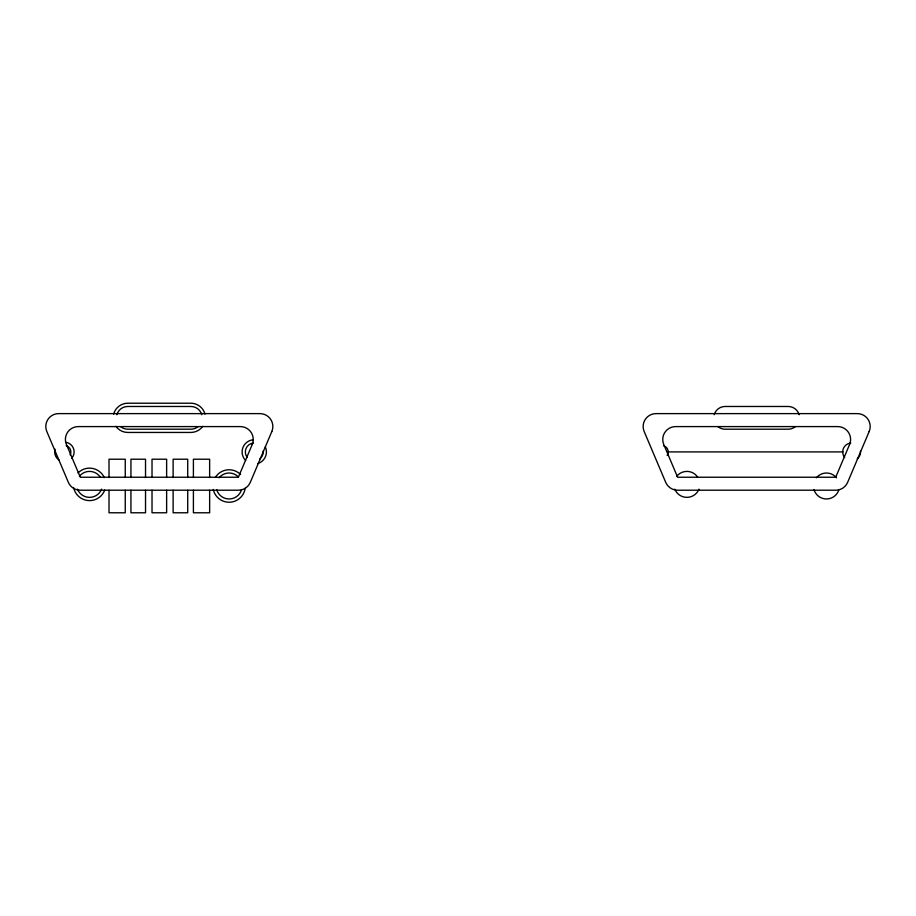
<?xml version="1.0" encoding="UTF-8"?>
<svg xmlns="http://www.w3.org/2000/svg" width="916" height="916" viewBox="0 0 916 916"><rect width="100%" height="100%" fill="white"/><g stroke="black" fill="none" stroke-linecap="round" stroke-linejoin="round"><path stroke-width="1.37" d="M667.443 451.909L843.041 451.909M209.638 477.534L209.638 459.214L193.402 459.214L193.402 477.534M209.638 490.22L209.638 512.777L193.402 512.777L193.402 490.22M187.723 477.534L187.723 459.214L173.124 459.214L173.124 477.534M187.723 490.22L187.723 512.777L173.124 512.777L173.124 490.22M166.632 477.534L166.632 459.214L152.022 459.214L152.022 477.534M166.632 490.22L166.632 512.777L152.022 512.777L152.022 490.22M145.529 477.534L145.529 459.214L130.931 459.214L130.931 477.534M145.529 490.22L145.529 512.777L130.931 512.777L130.931 490.22M125.252 477.534L125.252 459.214L109.015 459.214L109.015 477.534M125.252 490.22L125.252 512.777L109.015 512.777L109.015 490.22M860.502 451.107A8.931 8.931 0 0 1 857.239 458.847M844.678 457.542A8.931 8.931 0 0 1 850.804 443.023M663.516 445.668A6.492 6.492 0 0 1 667.169 455.47M838.942 489.568A12.984 12.984 0 0 1 813.981 489.568M816.374 477.809A12.984 12.984 0 0 1 836.537 477.809M698.965 489.155A12.984 12.984 0 0 1 674.817 489.155M676.81 476.194A12.984 12.984 0 0 1 697.752 477.27M795.386 426.65A11.358 11.358 0 0 1 788.218 429.192L725.128 429.192A11.358 11.358 0 0 1 717.961 426.65M799.141 414.708A11.358 11.358 0 0 0 788.218 406.475L725.128 406.475A11.358 11.358 0 0 0 714.205 414.708M104.745 490.049A16.225 16.225 0 0 1 73.681 487.816M78.066 472.896A16.225 16.225 0 0 1 104.309 477.625M245.179 488.308A16.225 16.225 0 0 1 213.256 489.442M215.455 477.225A16.225 16.225 0 0 1 240.587 474.522M263.155 451.107A8.931 8.931 0 0 1 259.892 458.847M247.331 457.542A8.931 8.931 0 0 1 253.457 443.023M66.17 445.668A6.492 6.492 0 0 1 70.154 454.897M241.595 489.568A12.984 12.984 0 0 1 216.634 489.568M219.027 477.809A12.984 12.984 0 0 1 238.286 476.812M101.619 489.155A12.984 12.984 0 0 1 77.471 489.155M79.463 476.194A12.984 12.984 0 0 1 100.405 477.27M198.039 426.65A11.358 11.358 0 0 1 190.871 429.192L127.782 429.192A11.358 11.358 0 0 1 120.614 426.65M201.795 414.708A11.358 11.358 0 0 0 190.871 406.475L127.782 406.475A11.358 11.358 0 0 0 116.859 414.708M202.757 426.329A14.61 14.61 0 0 1 190.871 432.444L127.782 432.444A14.61 14.61 0 0 1 115.897 426.329M205.001 414.135A14.61 14.61 0 0 0 190.871 403.223L127.782 403.223A14.61 14.61 0 0 0 113.653 414.135M265.331 446.859A12.171 12.171 0 0 1 257.694 463.588M245.66 460.519A12.171 12.171 0 0 1 253.4 439.772M65.78 442.279A9.732 9.732 0 0 1 71.746 458.286M59.128 460.107A9.732 9.732 0 0 1 55.052 449.172M252.232 444.489L238.366 477.236L80.287 477.236L66.421 444.489A12.87 12.87 0 0 1 78.261 426.593L240.393 426.593A12.87 12.87 0 0 1 252.232 444.489M271.834 431.505L250.286 482.366A12.87 12.87 0 0 1 238.435 490.209L80.219 490.209A12.87 12.87 0 0 1 68.368 482.366L46.819 431.505A12.87 12.87 0 0 1 58.658 413.62L259.995 413.62A12.87 12.87 0 0 1 271.834 431.505M849.579 444.489L835.713 477.236L677.634 477.236L663.768 444.489A12.87 12.87 0 0 1 675.607 426.593L837.739 426.593A12.87 12.87 0 0 1 849.579 444.489M869.181 431.505L847.632 482.366A12.87 12.87 0 0 1 835.781 490.209L677.565 490.209A12.87 12.87 0 0 1 665.714 482.366L644.166 431.505A12.87 12.87 0 0 1 656.005 413.62L857.342 413.62A12.87 12.87 0 0 1 869.181 431.505"/></g></svg>
